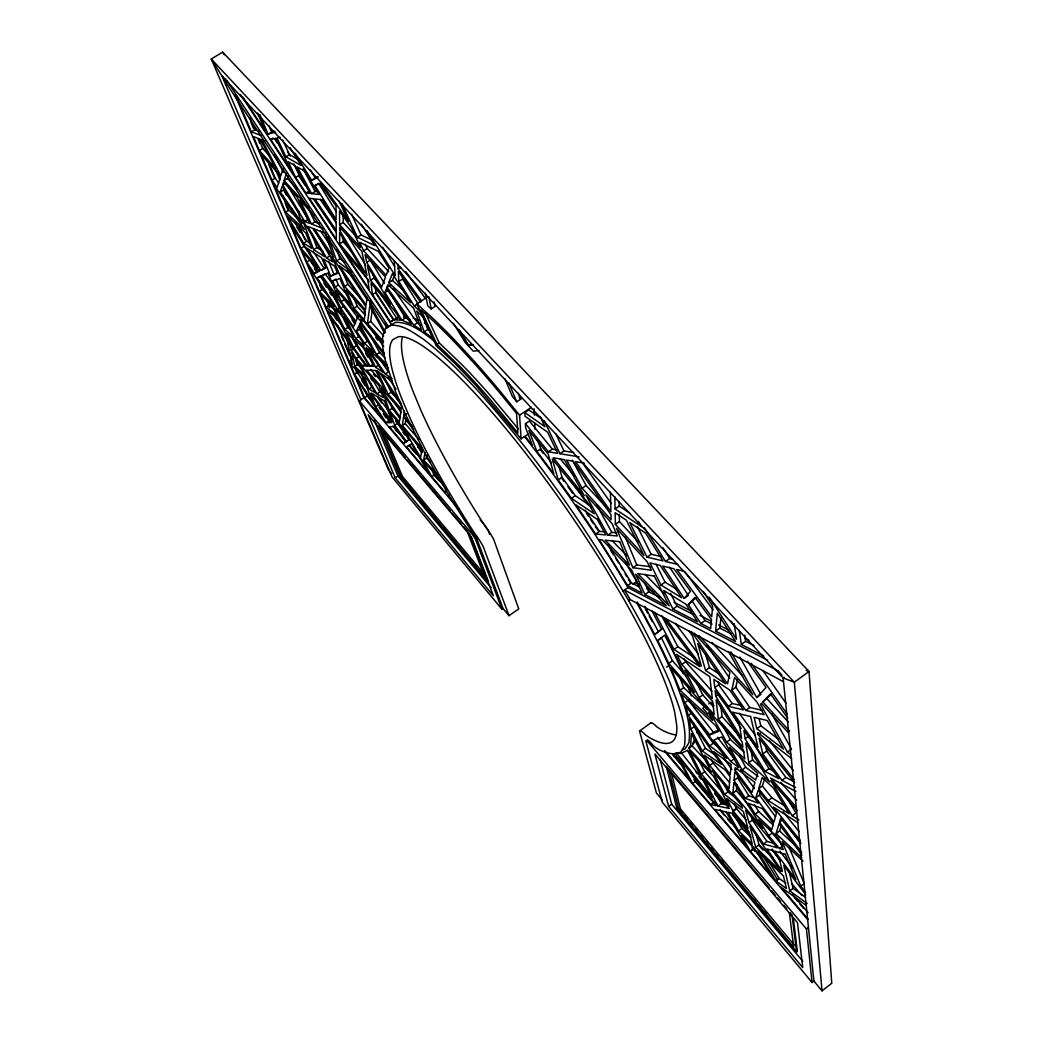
<?xml version="1.0" encoding="UTF-8"?>
<svg xmlns="http://www.w3.org/2000/svg" width="1043" height="1043" viewBox="0 0 1043 1043"><rect width="100%" height="100%" fill="white"/><g stroke="black" fill="none" stroke-linecap="round" stroke-linejoin="round"><path stroke-width="1.5" d="M351.569 251.637L343.147 241.715L343.147 236.865M357.475 237.908L343.186 222.446L343.212 214.819M732.929 793.175L733.868 782.615L762.537 828.364L732.929 793.175L736.358 790.62L736.932 784.571M734.063 780.412L734.833 771.82L758.248 803.175L745.263 798.286L734.063 780.412L737.584 777.804L737.857 774.936M735.002 769.89L735.211 767.635L754.949 782.406L751.899 792.511L735.002 769.89L737.388 768.13M715.602 631.119L717.31 613.206L735.576 641.458L715.602 631.119L719.826 628.095L720.896 617.599M694.495 738.47L694.025 742.785L692.057 745.914L688.719 748.366L711.43 772.198L691.457 733.555L690.662 745.25L688.719 748.366M697.063 732.903L697.376 730.035M367.058 297.372L366.08 305.169L339.275 265.639L353.603 276.356M383.589 341.661L367.449 323.447L369.783 306.107L384.541 333.199M385.389 332.443L370.03 304.23L370.552 300.293M367.449 323.447L370.682 321.361L372.468 308.702M412.572 426.926L403.732 415.662L404.462 410.838M418.843 439.416L405.232 423.601L405.844 419.208M438.086 475.308L423.641 460.015L425.049 452.662M423.641 460.015L426.522 458.099L427.108 455.139M731.808 690.127L734.559 677.468L756.97 702.082L764.076 714.677L745.784 710.413L731.808 690.127L735.823 687.207L737.401 680.14M801.676 857.542L776.057 833.618L779.004 823.774L801.911 855.13M801.702 852.574L779.486 822.158L780.659 818.26L800.633 843.148M776.057 833.618L779.59 830.958L781.324 825.3M755.849 797.791L758.209 790.281L776.5 813.071L773.932 822.014L755.849 797.791L759.434 795.118L760.399 792.093M758.704 788.704L762.198 777.609L773.358 787.973L789.16 813.827L768.248 800.581L758.704 788.704L762.368 785.979L764.61 779.004M283.174 168.458L280.815 175.876L261.845 139.814L264.739 140.935M280.28 192.068L282.262 186.084L298.024 212.329L302.235 223.476L280.28 192.068L283.579 190.022L295.469 207.022M282.666 184.833L283.553 182.134L297.02 196.918L309.875 223.424L304.66 221.429L282.666 184.833L286.03 182.747M308.819 207.687L284.087 180.543L286.46 173.36M284.087 180.543L287.49 178.444L288.455 175.563M384.945 292.444L386.458 288.624L411.503 324.099L401.842 320.227L384.945 292.444L388.517 290.163M386.992 287.255L387.983 284.752L413.732 308.311L421.568 330.188L413.784 325.194L386.992 287.255L390.617 284.948M388.778 282.744L392.39 273.605L410.655 302.705L388.778 282.744L392.429 280.411L394.541 275.156M226.787 80.389L388.491 326.642L385.493 328.532L382.729 335.272L382.468 345.285L384.606 358.179L395.401 391.229L403.706 410.694L425.205 453.888L452.01 500.744L471.71 531.448A8.383 1.33 55.7 0 1 476.899 539.048L503.065 608.538L509.01 615.683L518.749 608.903L493.626 539.257A16.727 2.777 55.7 0 0 485.386 526.546L480.197 518.54A244.492 47.118 55.5 0 1 420.59 409.638L412.937 391.112A244.492 47.118 55.5 0 1 402.142 338.088M446.508 489.897L445.283 492.635L431.776 476.755L423.38 461.345L441.098 480.119M356.419 331.257L359.17 325.22L374.137 352.351L364.489 343.173L356.419 331.27L359.522 329.262L360.643 326.837M386.914 364.476L376.484 354.568L359.679 324.099L360.213 322.952L384.046 354.855M384.306 353.525L360.682 321.922L361.947 319.132L360.018 320.37L356.641 316.55L358.57 315.325L355.898 321.374L341.204 301.675L336.615 290.528L382.964 342.873M692.735 743.359L694.103 741.182M684.195 598.382L690.518 591.238L673.961 568.8L662.735 566.049L684.195 598.382L688.367 595.41L669.606 567.144M688.328 604.588L695.003 597.313L711.456 619.633L710.674 628.577L700.883 623.505L688.328 604.588L696.359 597.43M730.96 651.836L756.696 697.532L766.018 687.493L747.479 661.288M789.46 731.026L762.837 701.861L770.529 693.869L787.765 718.236M762.837 701.861L771.481 694.182M637.143 601.915L654.743 634.483L661.471 629.112L651.94 610.833M654.743 634.483L661.875 629.112M812.067 982.493L806.461 928.987L650.219 744.441A9.335 1.591 54.1 0 0 645.786 740.83L662.266 802.197L812.067 982.493L813.892 981.072L783.124 677.924L221.95 75.996L211.234 58.969L222.68 52.15L809.029 671.444L831.766 983.249L822.027 990.85L813.892 981.072M769.369 888.232L666.242 766.266L676.92 808.599L796.591 951.959L797.36 951.359L793.228 917.618M657.742 640.493L664.639 635.187L694.469 692.383L668.798 663.426L657.742 640.493L661.458 637.834L672.474 660.793L686.398 676.451M806.461 928.987L808.455 927.462M807.152 903.447L789.76 890.918L793.071 888.388L789.264 871.844M805.561 892.495L800.75 886.081L804.179 883.473L789.355 847.803M775.979 880.996L786.422 888.519L783.436 875.898L757.635 851.127L775.979 880.996L779.251 878.519L785.796 883.199M779.447 848.467L783.267 849.537L778.482 838.168L758.574 819.537L768.678 835.665L779.447 848.467L782.928 845.834M779.486 822.158L783.11 819.433M797.295 810.633L770.777 780.685L792.198 815.756L795.965 812.927L786.096 796.735M768.678 835.665L772.146 833.057L768.782 827.673M750.373 851.192L741.195 835.339L754.128 847.763L771.598 876.185L750.478 851.375L753.607 848.754L749.787 842.144M755.719 847.268L749.956 826.173L780.79 871.309L755.719 847.268L759.017 844.778L756.175 834.217M750.478 851.375L753.607 848.754M763.541 843.956L777.283 847.842L745.562 810.137L748.991 822.679L763.541 843.956L766.918 841.414L774.597 843.539M768.248 800.581L771.911 797.843L785.027 806.07M755.184 814.114L771.755 829.602L773.489 823.579L762.316 808.625L748.405 803.293L755.184 814.114L758.665 811.506L772.915 824.739M748.991 822.679L752.381 820.137L751.116 815.43M738.6 830.867L752.29 843.983L748.744 831.115L733.672 813.54L727.831 812.275L738.6 830.867L741.86 828.416L750.999 837.151M745.263 798.286L748.77 795.679L756.019 798.364M733.046 810.789L736.371 808.299M733.294 811.285L726.71 798.534L743.307 811.441L747.987 828.416L733.294 811.285L736.632 808.807L734.272 804.218M794.662 782.706L759.108 738.34L762.824 753.92L781.989 780.347L785.874 777.452L794.088 781.729M710.674 804.57L716.228 805.731L678.85 757.7L692.695 783.449L710.674 804.57L713.855 802.21L716.658 802.771M724.572 794.375L742.42 808.221L741.664 805.496L712.239 770.49L724.572 794.375L727.936 791.885L735.602 797.791M788.651 733.033L761.494 703.256L760.503 704.286L787.4 752.068L791.494 749.03L771.755 713.894M717.975 806.096L729.318 808.468L703.777 778.665L717.975 806.096L721.221 803.697L726.932 804.844M765.145 771.481L778.899 778.717L743.894 730.413L745.171 738.783L765.145 771.481L768.952 768.652L774.48 771.52M676.92 808.599L677.65 808.064M789.408 913.199L793.749 947.422L678.902 809.916L680.375 808.82L671.47 772.902M748.822 762.681L745.81 742.903L769.734 782.054L748.822 762.681L752.551 759.917L751.195 750.764M762.824 753.92L766.722 751.038L765.249 744.793M742.121 769.982L755.654 780.06L757.661 773.411L729.461 747.205L742.121 769.982L745.667 767.126M756.814 728.705L754.089 717.349L767.387 720.57L783.436 749.043L756.814 728.705L760.79 725.772L759.121 718.666M745.171 738.783L749.017 735.954M709.683 765.549L704.351 755.21L725.211 769.89L730.061 776.722L729.096 788.612L709.683 765.549L713.099 763.046L711.104 759.161M689.449 750.999L713.595 776.37L729.083 806.33L701.418 774.128L704.716 771.703L698.745 760.125M794.388 779.76L758.235 734.663L760.217 733.203M692.695 783.449L695.877 781.116L690.505 771.09M668.615 806.408L654.874 753.933L797.491 922.677L802.745 967.591L668.615 806.408L671.679 804.153L660.128 759.291M730.661 761.429L739.018 767.674L721.912 736.932L713.829 739.982L730.661 761.429L734.246 758.783L717.428 737.349M702.108 750.869L721.221 764.258L689.201 719.057L690.857 729.07L702.108 750.869L705.537 748.352L715.772 755.458M709.696 745.81L726.645 758.444L685.642 706.124L688.237 715.524L709.696 745.81L713.216 743.229L719.761 748.066M706.567 709.344L705.029 706.593L702.799 708.21L707.767 713.816L709.996 712.186L726.619 742.095L730.296 739.396L743.972 752.003M784.036 677.259L783.124 677.924L794.323 682.226L809.029 671.444L806.187 670.414M756.696 697.532L760.855 694.482L739.852 657.103M709.827 734.859L718.783 731.299L715.576 725.537L681.431 693.986L684.69 702.799L709.827 734.859L713.412 732.238L719.448 729.826M745.784 710.413L749.787 707.48L762.055 710.257M690.857 729.07L694.325 726.541L693.96 723.777M728.366 706.359L743.398 709.866L729.787 690.101L713.855 679.41L714.768 687.611L728.366 706.359L732.251 703.517L741.338 705.563M777.061 671.431L777.974 670.766L782.015 675.095M718.314 719.292L716.15 699.866L742.186 742.199L742.942 747.075L718.314 719.292L722.056 716.554L720.935 706.059M714.768 687.611L718.666 684.782L718.379 682.044M688.237 715.524L691.757 712.956M715.733 696.137L715.12 690.688L739.357 724.142L741.547 738.131L715.733 696.137L718.301 694.273M708.732 703.895L710.961 702.265L713.947 705.629M639.737 730.908L650.897 722.825M684.69 702.799L688.263 700.218L713.412 732.238M699.11 697.624L684.795 670.141L712.669 701.431L714.207 714.651L699.11 697.624L702.826 694.925L695.694 681.183M763.698 656.008L741.312 644.431L745.654 641.289L744.806 635.031M705.563 670.466L725.354 683.673L697.754 643.622L705.563 670.466L709.475 667.637L718.757 673.765M708.862 713.49L712.708 720.387L680.049 690.27L683.66 687.663L680.414 678.837M681.835 664.456L676.607 654.417L709.788 676.685L712.343 698.667L681.835 664.456L685.603 661.744L684.117 658.876M654.691 612.332L674 649.424L677.807 646.699L694.703 657.872M668.798 663.426L672.474 660.793M666.542 667.181L668.732 665.603M700.883 623.505L705.042 620.533L712.069 624.118M672.957 609.06L697.65 621.837L686.007 604.301L663.687 590.455L672.957 609.06L676.985 606.192L693.517 614.653M644.9 594.536L666.216 605.566L635.669 574.185L644.9 594.536L648.785 591.798L660.206 597.626M660.988 585.058L681.705 597.808L660.193 565.423L649.932 562.907L660.988 585.058L665.056 582.19L677.533 589.79M647.038 739.917A9.322 1.604 54.1 0 1 651.471 743.542C656.881 750.504 666.386 753.007 674.73 754.232L680.831 752.068L684.43 746.097C687.559 724.194 677.428 703.217 670.258 683.113C656.712 651.367 640.611 620.768 623.01 591.094L627.951 587.626L767.648 660.297M632.866 584.171L636.66 581.499L625.148 562.06M644.431 527.732L665.486 561.486L669.723 558.513L672.813 559.231M628.733 600.703L630.246 599.634L783.11 681.522M647.051 557.131L662.931 560.886L645.695 533.26L629.789 522.569L647.051 557.131L651.158 554.25L661.327 556.584M632.853 567.705L651.38 570.247L647.064 561.616L616.478 528.332L632.853 567.705L636.791 564.941L650.78 566.766M627.625 585.592L642.084 593.076L631.589 570L602.28 539.909L599.177 539.596L627.625 585.592L631.419 582.92L639.346 586.974M615.357 524.329L615.135 512.7L626.387 520.274L643.961 555.424L615.357 524.329L619.412 521.526L619.307 514.225M607.9 535.124L617.3 535.972L612.163 523.638L585.853 495.021L607.9 535.124L611.824 532.386L616.569 532.79M234.805 94.626L363.981 397.761L359.287 400.825L392.194 477.146L501.983 609.295L503.065 608.538M638.329 521.461L641.575 526.676L615.057 508.932L619.203 506.077L619.151 501.461M595.644 534.016L605.866 534.942L597.313 519.375L575.827 504.708L595.644 534.016L599.477 531.356L605.37 531.852M405.245 457.616L378.505 426L400.199 477.146L487.616 581.864L488.293 581.394L471.345 536.91M582.111 488.228L611.107 519.714L610.976 514.655L573.259 461.254L566.662 460.106L582.111 488.228L586.127 485.477L607.626 508.762M571.447 498.345L594.249 513.834L588.708 503.756L552.269 459.076L558.201 479.963L571.447 498.345L575.306 495.699L591.472 506.572M558.201 479.963L562.06 477.342L559.126 466.873M501.983 609.295L475.738 539.844L476.899 539.048M552.386 449.129L529.388 421.033L525.463 423.667L548.435 451.802L552.386 449.129L557.04 449.872M544.303 420.89L559.948 453.705L563.976 450.967L573.637 452.493M536.923 451.489L528.879 430.42L548.162 454.057L553.859 473.952L536.923 451.489L540.782 448.881L537.367 439.846M426.822 297.411L416.822 303.865L436.326 345.95L455.009 363.499L475.66 385.102L521.109 438.868L528.084 434.175M449.35 494.747L447.916 495.725L454.083 502.974M521.109 438.868L519.57 415.205L531.33 407.331M548.435 451.802L557.692 453.327L547.575 432.154L525.033 416.261L524.825 412.598L528.814 409.925L541.46 418.725M431.776 476.755L434.631 474.852L446.078 488.267M403.445 443.418L405.74 441.893L394.671 426.652L389.182 426.691L403.406 443.418L406.262 441.554L392.989 426.039M395.245 477.877L368.179 414.723L470.484 535.776L493.378 595.801L395.245 477.877L397.97 476.051L374.202 420.186M400.199 477.146L400.851 476.716M467.694 532.543L484.995 577.757L401.151 477.368L402.468 476.495L383.798 432.232M504.903 378.792L512.335 396.366L516.767 401.79L520.757 399.13L518.332 393.315M403.406 443.418L409.247 439.572L397.5 423.406L395.545 417.891M411.607 443.888L428.738 473.183L406.574 447.121L409.391 445.257L423.119 461.358M394.658 425.283L390.199 412.911L400.551 424.97L409.117 439.638L406.392 441.45L394.658 425.283L397.5 423.406M413.458 429.481L403.55 416.861L402.324 425.518L405.179 423.497M386.027 422.702L391.738 422.598L370.656 393.55L375.623 406.666L386.027 422.702L388.817 420.864L377.331 401.92M382.546 429.273L381.177 430.172L401.151 477.368M403.732 415.662L406.718 413.693M388.113 394.215L401.229 408.856L401.659 405.818L379.561 372.534L377.24 370.917L388.113 394.215L391.099 392.259L400.186 402.376M375.623 406.666L378.426 404.84M458.933 329.484L468.829 345.494L471.449 343.773M389.274 410.303L383.42 394.032L399.873 418.412L399.352 422.05L389.274 410.303L392.168 408.4L390.056 402.481M436.913 344.268L460.393 366.888A270.645 49.96 55.5 0 1 489.571 398.778L517.902 432.923L516.559 413.497L500.966 394.345A312.444 57.913 55.5 0 0 473.874 362.938L456.769 344.438A312.444 57.913 55.5 0 0 433.014 320.736L420.981 309.849L436.913 344.268L439.155 342.795L462.675 365.389A270.58 50.338 55.5 0 1 491.892 397.24L518.267 428.895M368.948 389.052L375.454 392.937L367.892 380.082L364.359 376.94L368.948 389.052L371.803 387.188L370.096 382.651M366.732 395.949L368.753 394.632M364.568 397.761L356.171 378.022L383.146 419.599L364.568 397.761L367.332 395.949L364.946 390.304M376.901 393.811L383.198 397.566L378.844 385.506L358.922 363.225L376.901 393.811L379.795 391.92L382.325 393.42M382.312 390.929L381.373 388.322L401.02 410.29L400.043 417.213L382.312 390.929L384.28 389.652M375.48 367.136L383.355 372.599L366.236 347.345L375.48 367.136L378.518 365.167M388.048 367.657L368.401 348.962L385.362 373.994L388.439 371.986L378.635 357.501M413.784 325.194L417.396 322.861L421.307 325.351M354.763 366.432L351.83 352.782L365.428 375.91L354.763 366.432L357.632 364.568L356.667 360.004M376.484 354.568L379.613 352.547L385.415 358.036M362.742 365.871L365.924 365.976L349.953 344.073L351.282 350.239L356.132 358.505L362.742 365.871L365.689 363.968M354.516 374.124L350.435 364.529L362.26 375.076L372.364 401.646L354.516 374.124L357.332 372.299L355.598 368.179M366.993 366.002L369.17 366.067L352.078 337.815L346.589 333.212L353.59 347.619L366.993 366.002L368.974 364.724M370.174 366.093L373.811 366.21L366.002 349.496L354.099 339.51L370.174 366.093L373.172 364.15L361.139 344.216M423.432 317.176L416.744 311.062L424.162 331.857L427.813 329.484L430.433 331.152M390.434 321.896L393.876 319.784L400.421 320.149L395.31 311.74L370.969 282.992L372.494 294.569L390.434 321.896L397.357 317.541L399.99 317.672M353.59 347.619L356.563 345.702L352.378 337.045M351.282 350.239L354.216 348.349M385.493 328.532L395.466 322.313C410.329 321.987 422.702 332.182 433.927 340.787M364.489 343.173L367.579 341.178L370.8 344.229M401.842 320.227L405.375 317.946L409.716 319.588M349.092 361.386L352.365 364.307L347.11 340.187L330.175 316.942L349.092 361.386L351.947 359.548L337.528 325.442M425.335 293.148L427.76 305.847L431.176 308.911L435.022 306.42L434.188 301.857M356.132 358.505L359.066 356.602L356.641 352.469M359.679 324.099L361.791 322.743M355.65 338.558L364.255 345.754L362.221 341.4L343.564 313.878L355.65 338.558L358.688 336.602L356.576 332.248M420.785 302.235L398.335 271.506L398.843 281.454L414.214 305.964L417.943 303.552L402.598 279.055L402.468 276.212M398.843 281.454L402.598 279.055M370.03 304.23L372.273 302.783M344.777 329.471L353.668 336.915L344.555 318.311L334.529 308.389L344.777 329.471L347.775 327.541L351.126 330.318M360.682 321.922L363.864 319.875M406.574 447.121L411.933 443.614M341.204 301.675L344.359 299.654L343.212 296.877M421.568 300.906L398.191 268.951L400.747 267.321M328.714 313.5L327.593 310.866L338.662 319.275L350.187 342.938L328.714 313.5L330.683 312.235M339.601 305.951L320.214 275.991L317.124 277.946L337.411 309.263L340.487 307.307M340.8 308.22L332.978 292.249L355.454 322.404L353.46 326.915L340.8 308.22L343.903 306.238L355.663 323.591M372.494 294.569L375.949 292.366L375.389 288.011M353.968 308.233L346.25 290.15L365.285 311.518L364.229 319.823L353.968 308.233L357.175 306.173L352.456 295.039M335.181 287.034L338.362 285.013L335.911 279.029L332.717 281.049L335.181 287.034L351.217 305.13L339.835 278.52L332.717 281.049M344.646 286.395L331.974 256.708L365.884 306.707L365.506 309.784L344.646 286.395L347.919 284.322L340.983 267.973M326.094 307.346L336.798 315.442L332.287 306.173L320.722 294.726L326.094 307.346L329.08 305.443L335.051 309.927M370.461 280.267L367.423 265.9L390.643 304.061L370.461 280.267L373.981 278.025L373.394 275.143M330.657 276.082L337.658 273.449L334.503 266.069L323.63 259.029L330.657 276.082L336.706 272.979M319.288 291.362L334.594 306.473L308.741 266.591L319.288 291.362L322.313 289.446L326.694 293.748M366.693 262.406L365.089 254.818L385.493 277.021L381.673 287.06L366.693 262.406L370.291 260.124L384.411 283.409M326.589 257.947L332.717 261.884L327.984 250.841L312.717 228.326L307.607 226.331L326.589 257.947L329.875 255.874L313.395 228.378M314.243 273.501L319.458 271.024L302.47 251.832L306.785 261.989L314.243 273.501L319.966 270.28M320.84 270.359L325.872 267.973L321.635 257.738L306.733 248.091L320.84 270.359L326.55 267.138M328.284 236.97L336.589 260.815L339.953 258.703L344.92 262.367M321.909 275.782L327.958 273.031L338.036 297.411L321.909 275.782L325.051 273.787L334.542 286.512M363.616 250.815L386.145 275.3L388.909 268.051L378.479 251.454L359.705 242.289L363.616 250.815L367.253 248.508L388.752 271.78M313.669 249.629L324.725 256.747L302.301 219.434L313.669 249.629L316.903 247.608L323.069 251.532M306.785 261.989L309.888 260.033L317.333 271.545M339.653 243.919L339.614 232.628L363.877 272.484L339.653 243.919L343.147 241.715M341.804 203.32L357.397 237.269L361.074 234.962L371.321 239.825M303.63 243.188L311.622 248.312L305.821 232.954L287.19 215.966L303.63 243.188L306.825 241.181L310.827 243.736M300.971 248.325L317.959 267.49L291.036 224.975L300.971 248.325L304.1 246.357L310.488 253.54M339.588 224.701L339.536 211.025L351.4 227.726L360.422 247.347L339.588 224.701L343.186 222.446M339.614 230.399L339.601 227.087L361.843 251.285L367.019 275.482L339.614 230.399L341.987 228.912M304.66 221.429L307.985 219.356L288.468 186.814M313.956 215.536L299.889 200.073L311.492 224.049L314.856 221.937L319.327 223.619M288.833 219.812L290.971 218.482M294.882 153.178L311.688 180.217L317.88 176.775M314.999 185.563L319.927 183.372L336.015 206.058L336.146 219.591L314.999 185.563L318.637 183.32L336.368 211.885M305.873 193.059L310.162 193.503L295.338 165.811L288.22 161.704L295.651 177.493L305.873 193.059L309.38 190.869L299.172 175.315L293.8 163.829M311.583 193.659L319.158 194.467L304.712 171.221L297.307 166.958L311.583 193.659L315.142 191.456L318.193 191.756M285.573 212.159L304.452 229.33L273.853 184.611L285.573 212.159L288.794 210.151L298.259 218.717M295.651 177.493L299.172 175.315M271.962 180.165L261.076 154.586L278.325 173.503L280.358 177.349L277.112 187.544L271.962 180.165L275.261 178.131L268.051 161.052M280.098 137.246L277.06 137.963L285.925 156.815L289.485 154.625L299.237 160.14M270.698 139.462L275.743 138.276L290.606 169.787L270.698 139.462L273.057 138.015M259.355 150.544L275.613 168.34L260.268 139.214L253.423 136.594L259.355 150.544L262.732 148.471L270.333 156.776M236.852 97.677L251.402 131.861L254.831 129.775L259.094 131.353M259.89 114.587L267.986 134.078L274.635 131.118M225.171 79.464L225.888 79.033M387.122 327.528L390.942 325.233C403.289 324.608 413.484 332.795 423.289 339.144C442.819 354.099 460.093 371.66 476.82 389.639L477.877 390.799C532.921 452.375 580.977 520.066 623.01 591.094M311.688 180.217L318.011 177.258M317.124 277.946L321.009 276.186L329.484 287.555L342.665 314.451L337.411 309.263M682.657 749.813L685.134 748.926L688.823 742.89C692.148 720.974 682.096 699.879 674.99 679.71C663.87 653.348 650.884 627.821 636.778 602.932M267.986 134.078L275.652 132.135M468.829 345.494L473.405 344.946M478.998 350.552L473.235 351.152L465.334 342.639L453.353 323.239M387.422 421.789L391.725 421.685M403.445 317.163L407.865 317.372M559.948 453.705L579.126 456.86M584.249 463.17L575.567 461.658L610.911 511.67L610.429 492.283M665.486 561.486L677.794 564.406M684.065 571.277L676.764 569.491L711.704 616.83L712.656 605.996L703.295 591.511M251.402 131.861L261.285 135.564M311.492 224.049L323.33 228.573M413.171 318.115L418.686 320.318M357.397 237.269L374.867 245.692L361.321 224.115M635.148 582.568L639.463 584.758M646.66 588.421L653.857 592.072M674.013 602.306L691.3 611.081M699.931 615.461L711.456 621.315M718.653 624.966L728.731 630.089M744.572 638.12L748.887 640.324M719.826 628.095L731.299 633.948M745.654 641.289L754.089 645.591M777.974 670.766L624.535 590.025L630.246 599.634M781.989 780.347L795.626 787.53M795.965 791.52L770.451 777.948L795.965 806.734M285.925 156.815L301.179 165.537L290.019 147.584M424.397 322.965L426.926 324.569M792.198 815.756L798.86 819.967M797.817 822.588L773.437 807.047L800.385 840.619M424.162 331.857L432.949 338.519M619.203 506.077L629.855 513.13M674 649.424L699.905 666.699L661.51 615.448L677.807 646.699M385.362 373.994L392.038 378.622M392.038 381.23L381.477 373.863L400.955 403.211M524.825 412.598L544.981 426.73L540.105 416.509M793.071 888.388L805.535 897.293M806.135 905.337L780.79 886.993L807.973 918.948M758.105 776.409L745.758 767.283L739.396 755.823M336.589 260.815L351.439 271.871M760.79 725.772L778.613 739.278M787.4 752.068L790.659 754.558M791.754 758.652L757.726 732.564L758.235 734.663M416.822 303.865L431.411 316.968A317.15 58.812 55.5 0 1 455.556 341.009L472.935 359.796A317.15 58.812 55.5 0 1 500.497 391.725L519.57 415.205M357.632 364.568L361.204 367.723M392.429 280.411L402.833 289.837M414.214 305.964L422.285 313.317M683.66 687.663L705.876 708.041M752.551 759.917L761.872 768.508M726.619 742.095L744.806 758.952L743.385 749.917L670.792 667.924L680.049 690.27M779.59 830.958L795.939 846.134M803.097 861.192L782.107 841.558L800.75 886.081M759.017 844.778L772.733 857.854M612.345 540.887L626.765 555.619M645.043 574.276L664.182 593.819M692.057 745.914L705.068 759.513M426.522 458.099L429.859 461.619M619.412 521.526L638.147 541.812M767.022 698.797L788.352 722.082M287.49 178.444L297.177 189.044M711.926 642.436L742.681 676.06M699.071 635.748L752.811 694.69L728.457 651.484M694.195 633.14L729.891 672.344L727.519 683.895L691.379 631.458M361.908 359.757L363.798 361.869M370.565 369.405L382.207 382.364M373.394 374.215L375.493 376.549M347.919 284.322L363.577 301.831M685.603 661.744L711.952 691.183M363.707 312.026L365.402 313.93M780.646 782.289L796.617 800.255M338.362 285.013L347.997 295.847M357.175 306.173L365.402 315.429M370.682 321.361L383.615 335.911M702.826 694.925L713.621 707.076M722.056 716.554L739.213 735.85M392.168 408.4L400.238 417.787M704.716 771.703L723.151 793.136M736.632 808.807L746.084 819.798M402.324 425.518L422.18 448.659M395.701 421.242L406.262 433.575M417.865 447.134L422.089 452.062M426.313 456.99L429.481 460.693M480.158 519.857L483.326 523.547A8.37 1.395 55.7 0 1 488.502 531.135L489.597 534.185M695.577 771.377L697.676 773.841M699.788 776.305L701.9 778.756M714.546 793.527L724.025 804.596M732.46 814.453L750.373 835.365M758.809 845.208L763.02 850.136M791.481 883.356L802.015 895.663M367.332 395.949L371.464 400.799M672.461 753.672L684.039 767.244M695.877 781.116L713.855 802.21M720.074 809.498L736.684 828.963M753.724 848.937L762.172 858.845M792.432 894.32L808.129 912.729M395.193 429.325L397.305 431.802M408.895 445.4L416.274 454.044M433.132 473.822L439.455 481.24M672.774 754.871L680.166 763.541M693.895 779.656L711.861 800.711M721.365 811.858L724.533 815.574M727.701 819.29L730.869 823.018M752.003 847.79L755.171 851.505M794.258 897.345L797.426 901.061M799.538 903.538L803.762 908.492M373.981 278.025L380.043 285.143M665.121 751.038L689.28 779.434L675.173 753.215M363.981 397.761L458.711 509.14M664.365 750.96L807.869 919.704M359.287 400.825L470.549 532.243A8.383 1.317 55.7 0 1 475.738 539.844M407.291 460.041L410.746 464.122M411.607 465.139L450.172 510.757M452.258 513.221L461.645 524.316M463.731 526.78L467.903 531.721M771.429 890.657L775.549 895.533M777.609 897.971L780.699 901.621M783.788 905.285L786.878 908.935M789.968 912.586L792.028 915.024L796.591 951.959M713.099 763.046L729.448 782.433M736.358 790.62L750.66 807.582M772.146 833.057L781.95 844.674M402.468 476.495L484.291 574.354M680.375 808.82L794.245 944.984M678.693 809.303L681.809 813.045M683.895 815.535L687.011 819.276M690.14 823.018L692.226 825.508M695.342 829.25L697.428 831.74M700.544 835.482L702.63 837.972M705.759 841.701L707.832 844.204M710.961 847.933L713.034 850.436M716.163 854.165L718.249 856.655M721.365 860.397L723.451 862.887M753.633 899.027L755.719 901.517M758.848 905.259L760.921 907.749M764.05 911.491L766.123 913.981M397.97 476.051L491.057 587.639M671.679 804.153L802.823 961.372M391.673 473.639L388.57 469.924L211.234 58.969L794.323 682.226L822.027 990.85M662.422 800.15L656.412 792.928L639.542 731.065A18.591 3.181 54.1 0 1 645.76 735.159L649.724 737.766A244.896 45.11 55.5 0 0 676.777 725.719L674.743 712.434A244.896 45.11 55.5 0 0 622.697 597.183L604.914 567.379A244.896 45.11 55.5 0 0 398.178 336.772L392.898 339.64A244.896 45.11 55.5 0 0 401.711 398.478L409.534 416.939A244.896 45.11 55.5 0 0 469.689 525.685L474.891 533.69A16.74 2.66 55.7 0 1 483.157 546.415L509.01 615.683M560.26 458.764L574.263 475.882M525.985 437.239L532.517 445.739L525.711 427.969L525.463 423.667M524.368 436.509L526.35 438.907C563.363 486.221 597.626 535.75 627.951 587.626M519.166 397.148L520.757 399.13M762.368 785.979L771.911 797.843M783.097 811.754L799.068 831.623M769.226 740.504L793.345 770.529M681.483 752.929L704.455 781.781M699.019 776.657L701.013 779.16M540.782 448.881L551.434 462.753M540.483 449.742L543.403 453.549M675.382 623.375L698.536 654.248M665.682 618.447L701.378 666.073L692.604 636.139L689.071 631.002M740.465 769.747L754.545 788.586M759.434 795.118L775.614 816.773M779.955 851.153L792.537 867.932M805.783 894.803L783.775 865.403L789.76 890.918M364.815 321.14L383.72 346.393M375.793 337.489L377.696 340.044M344.359 299.654L358.14 318.128M684.821 571.59L713.151 609.933M405.753 271.623L425.388 298.441M789.59 828.298L800.698 843.5M332.613 312.887L343.812 328.232M356.563 345.702L363.264 354.881M335.025 317.633L336.902 320.214M718.666 684.782L732.251 703.517M739.278 713.203L755.301 735.289M766.722 751.038L785.874 777.452M377.788 396.275L389.939 412.989M378.074 398.009L381.751 403.054M403.054 432.389L404.893 434.931M571.082 480.758L572.946 483.339M574.81 485.921L587.939 504.76M562.06 477.342L575.306 495.699M561.408 477.707L564.211 481.579M567.94 486.755L572.594 493.222M321.114 182.838L348.505 221.442L339.171 201.143M762.941 670.61L786.083 703.308M751.221 663.283L787.335 714.325M582.463 462.805L611.289 503.573M693.621 715.589L713.216 743.229M723.712 758.039L731.912 769.604M393.38 288.872L417.396 322.861M275.261 178.131L278.703 183.047M297.294 209.643L299.132 212.264M707.154 645.604L729.722 678.354M735.823 687.207L749.787 707.48M752.381 820.137L766.918 841.414M772.133 849.041L780.32 861.01M320.149 199.33L336.211 222.889M597.613 519.036L600.246 522.921M585.123 510.092L599.477 531.356M586.466 513.391L588.226 515.985M590.86 519.883L593.506 523.782M595.266 526.376L597.9 530.261M320.514 230.933L329.666 244.414M347.084 270.098L367.631 300.397M359.509 329.275L367.579 341.178M351.986 319.758L354.646 323.695M392.351 399.508L401.203 412.65M692.5 601.628L705.042 620.533M388.061 377.214L396.027 389.222M287.581 151.887L290.254 155.968M377.592 289.185L397.2 319.08M275.104 138.615L281.154 147.845M317.15 202.733L319.771 206.723M323.252 212.029L326.733 217.348M328.48 220.008L336.328 231.963M361.295 270.033L369.079 281.897M375.949 292.366L393.863 319.679M274.596 138.875L277.269 142.956M298.676 175.589L304.921 185.106M376.275 293.878L393.224 319.719M242.915 97.129L265.144 131.001L257.66 113.009M240.711 94.783L391.581 324.647M386.862 327.645L225.249 81.615L223.176 76.778M361.595 380.213L365.063 385.584M378.974 407.031L380.721 409.716M383.329 413.732L385.936 417.761M709.253 597.091L736.475 639.229L734.194 623.584M314.412 268.625L316.994 272.614M323.878 283.253L326.459 287.242M329.901 292.562L331.622 295.221M357.332 372.299L368.375 389.326M731.169 621.159L734.676 626.582M608.004 544.772L631.419 582.92M610.729 550.456L613.336 554.55M615.944 558.644L618.551 562.738M295.521 223.319L306.825 241.181M313.239 251.324L324.008 268.351M296.825 227.1L300.293 232.589M366.953 230.62L395.154 275.587L394.332 261.037M737.584 777.804L748.77 795.679M754.428 804.74L758.665 811.506M382.69 247.308L394.645 266.369M222.68 52.15L224.323 54.771M662.996 547.718L669.723 558.513M310.279 169.866L315.325 177.975M727.062 705.524L741.195 728.549M762.616 855.312L777.609 879.757M767.583 859.51L779.251 878.519M749.839 737.323L768.952 768.652M390.199 292.94L405.375 317.946M346.498 233.632L365.571 265.039M365.663 353.368L368.101 357.397M621.028 566.91L622.671 569.687M625.148 573.859L626.791 576.636M628.434 579.413L630.911 583.572M369.183 373.85L379.795 391.92M370.786 378.205L372.299 380.773M413.758 439.051L421.815 452.871M430.759 468.203L434.631 474.852M732.642 812.484L741.86 828.416M721.613 723.725L730.296 739.396M370.461 335.924L379.613 352.547M572.255 460.172L586.127 485.477M596.674 504.734L611.824 532.386M644.717 606.166L658.472 631.836M645.239 608.812L647.573 613.075M649.137 615.931L652.266 621.615M384.893 323.226L386.418 326.055M303.161 168.953L315.142 191.456M274.387 155.029L283.461 172.343M689.436 750.986L701.418 774.128M714.507 790.698L721.221 803.697M694.325 726.541L705.537 748.352M722.864 782.041L727.936 791.885M637.56 526.871L651.158 554.25M656.099 564.185L665.056 582.19M670.584 593.324L676.985 606.192M666.177 636.152L683.321 673.7M340.983 313.474L347.775 327.541M307.385 206.41L314.856 221.937M555.854 433.836L563.976 450.967M282.692 140.114L289.485 154.625M376.549 360.917L377.866 363.746M385.01 379.144L391.099 392.259M425.27 312.665L439.155 342.795M351.621 214.271L361.074 234.962M365.311 244.245L367.253 248.508M644.848 583.063L648.785 591.798M221.95 75.996L360.943 399.743M250.972 122.409L253.501 128.393M257.934 138.849L259.837 143.334M268.69 164.259L274.374 177.714M285.13 203.124L288.298 210.608M319.927 285.339L321.192 288.324M328.154 304.778L329.419 307.763M341.426 336.159L343.33 340.644M344.594 343.642L349.653 355.598M355.976 370.539L357.241 373.537M379.821 427.017L381.047 429.938M508.815 382.937L516.767 401.79M249.798 117.872L254.831 129.775M258.599 138.706L262.732 148.471M282.666 195.641L288.794 210.151M301.636 240.516L304.1 246.357M318.61 280.684L322.313 289.446M327.293 301.231L329.08 305.443M275.469 169.461L279.876 179.931M283.644 188.913L286.16 194.911M291.818 208.378L294.96 215.862M299.367 226.331L305.025 239.812M316.968 268.247L318.219 271.245M332.678 305.664L333.929 308.663M337.085 316.146L339.588 322.131M345.885 337.098L349.027 344.581M355.937 361.047L357.827 365.532M360.969 373.016L365.989 384.997M625.344 537.21L636.791 564.941M269.068 125.903L271.532 131.913M328.636 261.232L333.877 274.048M468.946 532.947L487.616 581.864M311.831 233.997L316.903 247.608M687.832 686.085L691.353 695.968M423.08 316.094L427.813 329.484M336.863 249.746L339.953 258.703M705.629 654.183L709.475 667.637M693.843 705.303L694.677 708.406M670.949 781.39L672.135 786.096M669.15 770.907L678.902 809.916M428.895 296.773L431.176 308.911M739.318 630.402L741.312 644.431M397.97 264.479L398.191 268.951M534.094 408.765L534.381 415.153M534.746 423.119L535.033 429.507M614.835 496.69L615.057 508.932M650.702 722.982A18.565 3.325 54 0 1 657.012 726.997L661.04 729.552A244.492 47.118 55.5 0 0 675.942 734.872M731.052 764.519L730.217 774.78L713.803 751.612L731.052 764.519M421.946 449.937L420.551 457.551L403.589 428.53L421.946 449.937M687.493 750.334L680.61 753.515L676.268 752.772L712.2 797.986L687.493 750.334M375.832 370.539L366.562 370.148L385.584 391.386L375.832 370.539M619.672 541.656L605.123 540.196L629.49 565.163L619.672 541.656M313.317 198.744L309.289 198.274L336.328 239.46L336.263 232.406L313.317 198.744M322.483 199.813L314.817 198.913L336.237 230.347L336.159 221.82L322.483 199.813M654.274 576.049L637.716 573.611L669.176 605.853L654.274 576.049M564.485 459.728L553.311 457.773L584.289 495.725L564.485 459.728M726.15 811.91L714.807 809.433L745.914 845.99L726.15 811.91M750.569 716.502L732.564 712.147L758.013 747.27L750.569 716.502M772.707 850.606L766.931 848.924L782.406 871.557L779.629 859.849L772.707 850.606M785.249 854.256L774.597 851.153L795.887 879.588L785.249 854.256M325.181 233.189L314.412 228.991L333.63 257.321L325.181 233.189M384.411 400.942L371.204 392.989L391.764 421.307L384.411 400.942M367.684 279.12L343.994 251.141L369.079 289.367L367.684 279.12"/></g></svg>
